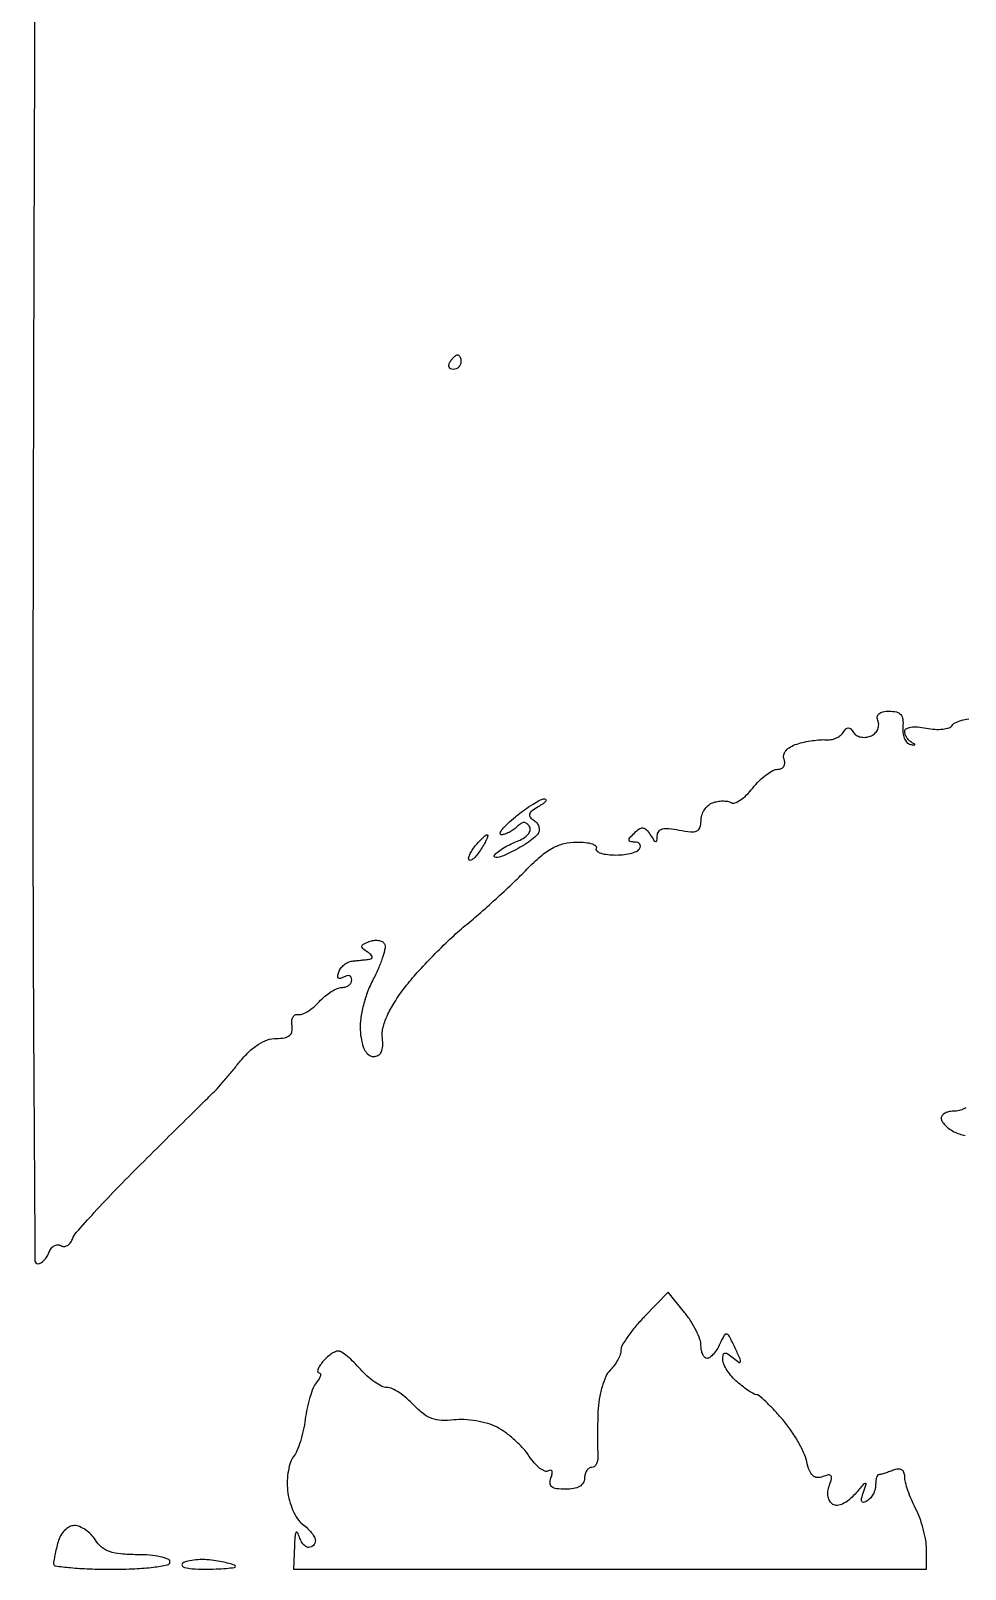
# Model space of a CAD drawing. Extents: x 0 to 102, y 0 to 135.
# Drawn here: x -0.01 to 10.86, y 0 to 17.9 of the extents above; entities that cross this region are included whole.
import ezdxf

# ---------------------------------------------------------------- set-up
doc = ezdxf.new("R2010")
doc.units = 0
doc.header["$MEASUREMENT"] = 0

msp = doc.modelspace()

# ---------------------------------------------------------------- linework, layer by layer
for points in [[(0.03735, 18.780894, 0.000253), (0.019103, 12.753473, 0.000674), (0.014681, 8.987554, 0.001435), (0.023541, 6.075708, 0.000096), (0.038732, 3.587752, 0.41237), (0.073502, 3.5532, 0.14027), (0.106911, 3.562761, 0.060816), (0.143213, 3.592052, 0.053469), (0.176685, 3.634866, 0.047612), (0.201851, 3.685462, -0.069916), (0.22767, 3.732055, -0.100178), (0.262898, 3.763296, -0.123689), (0.301742, 3.774452, -0.147843), (0.3384, 3.7647, 0.143255), (0.374939, 3.754627, 0.123997), (0.413467, 3.764971, 0.102085), (0.448205, 3.794982, 0.072229), (0.473469, 3.840083, -0.089452), (0.52155, 3.91942, -0.004351), (0.728136, 4.149351, -0.00696), (0.980903, 4.418193, -0.004955), (1.271224, 4.712595, -0.000251), (1.564453, 5.003817, -0.000354), (1.826024, 5.26297, -0.000202), (2.047102, 5.481519, -0.004992), (2.108845, 5.5413, 0.021062), (2.156675, 5.590685, 0.004352), (2.236374, 5.681815, 0.004568), (2.327114, 5.789382, 0.00429), (2.417813, 5.90085, -0.033191), (2.524693, 6.017714, -0.048062), (2.634482, 6.104264, -0.05619), (2.742795, 6.157829, -0.086971), (2.845329, 6.1758, 0.039995), (2.942031, 6.183548, 0.130935), (3.000091, 6.209495, 0.177684), (3.02746, 6.255317, 0.088502), (3.028159, 6.32385, -0.061002), (3.025694, 6.3792, -0.105545), (3.038707, 6.423184, -0.14744), (3.064661, 6.448861, -0.169378), (3.098977, 6.454108, 0.139575), (3.146008, 6.458518, 0.042861), (3.210636, 6.490258, 0.039147), (3.280248, 6.540002, 0.034146), (3.344739, 6.602158, -0.034078), (3.410568, 6.665621, -0.03448), (3.484162, 6.719284, -0.036644), (3.554536, 6.756627, -0.104022), (3.608612, 6.768, 0.077211), (3.652082, 6.774753, 0.089931), (3.688975, 6.794318, 0.100773), (3.713638, 6.823425, 0.126181), (3.7224, 6.857593, 0.128828), (3.714723, 6.886896, 0.189514), (3.694325, 6.903516, 0.146015), (3.663398, 6.904109, 0.070804), (3.626825, 6.888117, -0.0639), (3.590023, 6.871419, -0.283146), (3.567998, 6.877126, -0.229219), (3.560094, 6.901401, -0.046947), (3.570658, 6.946574, -0.079672), (3.594643, 6.992361, -0.062087), (3.633627, 7.032923, -0.062567), (3.681008, 7.062381, -0.08428), (3.729683, 7.075491, 0.002082), (3.781667, 7.080661, 0.001549), (3.839014, 7.086784, 0.001565), (3.893067, 7.092896, 0.003549), (3.9339, 7.097937, 0.157351), (3.955931, 7.108365, 0.294634), (3.960501, 7.126756, 0.130929), (3.943458, 7.152215, 0.038907), (3.905657, 7.180522, -0.032626), (3.851435, 7.220073, -0.262141), (3.840882, 7.247889, -0.239924), (3.858946, 7.273134, -0.028099), (3.924097, 7.302432, -0.058725), (3.977767, 7.316084, -0.067898), (4.030493, 7.315883, -0.078794), (4.0743, 7.302492, -0.141763), (4.101938, 7.27748, -0.192693), (4.11034, 7.22936, -0.024081), (4.082971, 7.124803, -0.02553), (4.036195, 6.998709, -0.018556), (3.971989, 6.863514, 0.03131), (3.902722, 6.707521, 0.029541), (3.85192, 6.541068, 0.031018), (3.823579, 6.380908, 0.052256), (3.822392, 6.24459, 0.032209), (3.84183, 6.124218, 0.069457), (3.87511, 6.03665, 0.102456), (3.920532, 5.983384, 0.166647), (3.9762, 5.9643, 0.130499), (4.03009, 5.978609, 0.15366), (4.065818, 6.017207, 0.101807), (4.081962, 6.083482, 0.03785), (4.078143, 6.179799, -0.088143), (4.08525, 6.297051, -0.046076), (4.132591, 6.435964, -0.037315), (4.218184, 6.594471, -0.021508), (4.342986, 6.771999, -0.019217), (4.483368, 6.94065, -0.010424), (4.667977, 7.137449, -0.010371), (4.864444, 7.330163, -0.016131), (5.042386, 7.4871, 0.00759), (5.221569, 7.639772, 0.005106), (5.421732, 7.819287, 0.005143), (5.611925, 7.997027, 0.010149), (5.758597, 8.14275, -0.023063), (5.91982, 8.294863, -0.052178), (6.057559, 8.390302, -0.065194), (6.191051, 8.442307, -0.060393), (6.336997, 8.46, -0.025108), (6.438188, 8.454915, -0.051408), (6.515911, 8.438906, -0.092738), (6.559696, 8.415506, -0.378864), (6.564406, 8.388192, 0.349297), (6.567722, 8.360345, 0.103577), (6.606329, 8.335394, 0.056892), (6.676859, 8.317108, 0.027905), (6.769443, 8.309292, 0.029791), (6.8685, 8.312377, 0.03642), (6.959918, 8.32746, 0.039506), (7.032433, 8.351113, 0.157011), (7.067623, 8.3811, 0.114135), (7.077785, 8.411131, 0.184772), (7.070773, 8.436823, 0.157096), (7.046943, 8.4541, 0.07908), (7.009873, 8.46, -0.045713), (6.959947, 8.464574, -0.357702), (6.945956, 8.48115, -0.185126), (6.956308, 8.509326, -0.016796), (7.008403, 8.565043, -0.044506), (7.0654, 8.612705, -0.182338), (7.108359, 8.623527, -0.181316), (7.147917, 8.6033, -0.043931), (7.193227, 8.543893, 0.012111), (7.236046, 8.479664, 0.21248), (7.257024, 8.467094, 0.415447), (7.270703, 8.477852, 0.026448), (7.274305, 8.534025, -0.158926), (7.291103, 8.583658, -0.171052), (7.333475, 8.612053, -0.088719), (7.40933, 8.617723, -0.02376), (7.5294, 8.59959, 0.021348), (7.664957, 8.57845, 0.128681), (7.734877, 8.588584, 0.219697), (7.771105, 8.62839, 0.076614), (7.7832, 8.706864, -0.077768), (7.793257, 8.771136, -0.065106), (7.82272, 8.83364, -0.066744), (7.8663, 8.884985, -0.092085), (7.917734, 8.916523, -0.046726), (7.975151, 8.932601, -0.042656), (8.036356, 8.938394, -0.045311), (8.092178, 8.933838, -0.095684), (8.132631, 8.918483, 0.232815), (8.175345, 8.914365, 0.057211), (8.239894, 8.947617, 0.046715), (8.313217, 9.007317, 0.031905), (8.384936, 9.087408, -0.030551), (8.459443, 9.171067, -0.034085), (8.541065, 9.241789, -0.036371), (8.617991, 9.291435, -0.125758), (8.674985, 9.306, 0.10638), (8.716657, 9.314968, 0.146068), (8.745462, 9.339928, 0.139931), (8.756621, 9.377507, 0.09453), (8.74866, 9.421782, -0.149018), (8.74503, 9.473144, -0.119812), (8.769919, 9.522903, -0.089488), (8.822862, 9.5666, -0.050644), (8.899365, 9.599879, -0.022908), (8.984372, 9.622793, -0.017868), (9.078467, 9.640086, -0.018201), (9.167431, 9.649878, -0.04129), (9.235055, 9.649249, 0.065916), (9.293299, 9.651568, 0.056974), (9.352056, 9.6688, 0.059667), (9.402496, 9.697565, 0.095222), (9.43598, 9.733984, -0.047243), (9.468122, 9.776441, -0.207539), (9.496189, 9.788946, -0.211013), (9.524175, 9.776913, -0.048846), (9.555989, 9.735167, 0.117538), (9.589045, 9.702255, 0.081763), (9.638042, 9.682339, 0.074898), (9.695143, 9.678142, 0.072694), (9.751572, 9.690836, 0.086935), (9.799991, 9.719849, 0.094252), (9.834067, 9.762899, 0.100193), (9.848624, 9.813159, 0.112621), (9.841507, 9.862901, -0.105562), (9.833326, 9.914896, -0.196539), (9.851298, 9.952834, -0.139492), (9.89722, 9.975761, -0.046499), (9.972751, 9.9828, -0.058813), (10.055659, 9.973014, -0.156523), (10.106009, 9.942455, -0.152595), (10.12993, 9.887702, -0.055037), (10.129853, 9.801776, 0.057739), (10.130171, 9.730752, 0.071167), (10.147305, 9.666839, 0.085134), (10.177892, 9.619525, 0.152918), (10.217565, 9.596621, 0.012115), (10.256605, 9.588875, 0.228936), (10.268272, 9.592211, 0.506348), (10.26755, 9.59977, 0.019439), (10.238715, 9.615495, -0.073177), (10.205554, 9.638499, -0.058554), (10.177473, 9.671754, -0.059827), (10.158434, 9.709726, -0.086527), (10.152, 9.746625, -0.265933), (10.170206, 9.778434, -0.095415), (10.22125, 9.79654, -0.059094), (10.300789, 9.799131, -0.027985), (10.40252, 9.784646, 0.032991), (10.502135, 9.771477, 0.042641), (10.594305, 9.773297, 0.048568), (10.667218, 9.788232, 0.181485), (10.703613, 9.816371, -0.145773), (10.739026, 9.847918, -0.040605), (10.809382, 9.874163, -0.03732), (10.897664, 9.892175, -0.031677)], [(10.862558, 5.367077, -0.064008), (10.800011, 5.339282, -0.07271), (10.735149, 5.3298, 0.048994), (10.673862, 5.32378, 0.068993), (10.622044, 5.305823, 0.089174), (10.587154, 5.279342, 0.188094), (10.575, 5.248177, 0.138755), (10.585383, 5.211481, 0.050577), (10.61849, 5.168162, 0.045298), (10.666402, 5.125575, 0.040287), (10.72305, 5.090408, 0.04075), (10.786937, 5.06388, 0.036956), (10.856397, 5.04701, 0.038959)]]:
    msp.add_lwpolyline(points, format="xyb")
for points in [[(4.954093, 14.1282, -0.210953), (4.968359, 14.121901, -0.081139), (4.980441, 14.103349, -0.061769), (4.988664, 14.075989, -0.042167), (4.9914, 14.0436, -0.105053), (4.984542, 14.01132, -0.099167), (4.965082, 13.983851, -0.09642), (4.936007, 13.96544, -0.093332), (4.901807, 13.959, -0.108972), (4.871779, 13.965623, -0.182303), (4.853891, 13.983851, -0.161196), (4.851259, 14.011274, -0.082592), (4.8645, 14.0436, -0.029505), (4.887257, 14.075983, -0.035638), (4.912386, 14.103349, -0.038439), (4.936265, 14.122655, -0.151918)], [(5.9643, 8.961985, -0.285009), (5.979428, 8.952715, -0.293919), (5.977577, 8.935318, -0.070806), (5.946198, 8.905985, -0.021006), (5.8907, 8.870543, 0.029244), (5.818536, 8.822768, 0.15229), (5.790936, 8.784536, 0.256088), (5.797284, 8.749329, 0.084561), (5.838088, 8.713375, -0.082627), (5.874268, 8.681742, -0.092497), (5.896557, 8.64123, -0.10062), (5.901649, 8.598265, -0.118289), (5.888857, 8.559416, -0.083243), (5.851842, 8.517186, -0.018939), (5.775662, 8.459616, -0.019095), (5.681576, 8.399166, -0.017541), (5.580493, 8.344231, -0.017056), (5.486383, 8.301226, -0.046794), (5.416687, 8.27959, -0.158381), (5.384664, 8.283019, -0.453652), (5.378893, 8.301792, -0.088817), (5.412629, 8.339433, -0.025683), (5.476787, 8.38442, -0.024956), (5.555632, 8.428551, -0.024268), (5.639209, 8.46506, 0.044174), (5.716505, 8.502552, 0.076934), (5.771183, 8.548, 0.113072), (5.796542, 8.594576, 0.209738), (5.790642, 8.636413, 0.075198), (5.759014, 8.673684, 0.180919), (5.725647, 8.686206, 0.150209), (5.687794, 8.674616, 0.047557), (5.641731, 8.636571, -0.042711), (5.599984, 8.601406, -0.036499), (5.550683, 8.57174, -0.038113), (5.501561, 8.551403, -0.080442), (5.46093, 8.54502, -0.516007), (5.448553, 8.562604, -0.0827), (5.472748, 8.606428, -0.037482), (5.534514, 8.673479, -0.016211), (5.6259, 8.753478, -0.014944), (5.729275, 8.83317, -0.018664), (5.829998, 8.900542, -0.017133), (5.91718, 8.950223, -0.120107)], [(5.298576, 8.5446, -0.501937), (5.305501, 8.535306, -0.028402), (5.291307, 8.496028, -0.025291), (5.265274, 8.442701, -0.013385), (5.227969, 8.379247, -0.024393), (5.185757, 8.318466, -0.042404), (5.144344, 8.273162, -0.056568), (5.109318, 8.247491, -0.338299), (5.088297, 8.250303, -0.249914), (5.081402, 8.272944, -0.052391), (5.094019, 8.313894, -0.043426), (5.120561, 8.363611, -0.028898), (5.158903, 8.415656, -0.013937), (5.202274, 8.465046, -0.019214), (5.244075, 8.506723, -0.01614), (5.280427, 8.53817, -0.171896)], [(7.592423, 2.986841), (7.402486, 3.224183), (7.127543, 2.940514, 0.017499), (7.02227, 2.824007, 0.021868), (6.933364, 2.708517, 0.020765), (6.868382, 2.607315, 0.133099), (6.8526, 2.54908, -0.087689), (6.843712, 2.49879, -0.036483), (6.815323, 2.435693, -0.034669), (6.774261, 2.370926, -0.03778), (6.7257, 2.314414, 0.093458), (6.675931, 2.241515, 0.032136), (6.632139, 2.120948, 0.030619), (6.59988, 1.978649, 0.030963), (6.585396, 1.834007, 0.004521), (6.581176, 1.687808, 0.004457), (6.579573, 1.540853, 0.004383), (6.580446, 1.412104, 0.017017), (6.584398, 1.33245, -0.054508), (6.582965, 1.275804, -0.078669), (6.568602, 1.22789, -0.102971), (6.544102, 1.195892, -0.179934), (6.513203, 1.1844, 0.149854), (6.48132, 1.174625, 0.098634), (6.454158, 1.147123, 0.081853), (6.435841, 1.106017, 0.064052), (6.4296, 1.0575, -0.142943), (6.414115, 1.004443, -0.12077), (6.371691, 0.963919, -0.087197), (6.302335, 0.938746, -0.04358), (6.209049, 0.9306, -0.02929), (6.103945, 0.936762, -0.135833), (6.048153, 0.959509, -0.228847), (6.027866, 1.000079, -0.095327), (6.03888, 1.061894, 0.038134), (6.053027, 1.109273, 0.140923), (6.050987, 1.140112, 0.316693), (6.035207, 1.151173, 0.138758), (6.009348, 1.143798, -0.238962), (5.968518, 1.140342, -0.066095), (5.910849, 1.173107, -0.051446), (5.846923, 1.232837, -0.034134), (5.786254, 1.312928, 0.039681), (5.714626, 1.405341, 0.024471), (5.617095, 1.502442, 0.024475), (5.510581, 1.589515, 0.039802), (5.411456, 1.651222, 0.048285), (5.303002, 1.694635, 0.029124), (5.167934, 1.725695, 0.028991), (5.028797, 1.741039, 0.044468), (4.907694, 1.736554, -0.042593), (4.765965, 1.730775, -0.077903), (4.652853, 1.753689, -0.076809), (4.55113, 1.810412, -0.04037), (4.444223, 1.908556, 0.029177), (4.361931, 1.987566, 0.03144), (4.272941, 2.054357, 0.033138), (4.189995, 2.101272, 0.112595), (4.129805, 2.115, -0.11661), (4.070073, 2.129123, -0.034746), (3.988851, 2.177128, -0.032775), (3.902266, 2.245557, -0.030203), (3.822816, 2.3265, 0.018621), (3.746925, 2.407485, 0.023821), (3.670966, 2.475872, 0.022815), (3.603798, 2.525853, 0.14963), (3.564118, 2.538, 0.117418), (3.528203, 2.529448, 0.036575), (3.480353, 2.500723, 0.03429), (3.429819, 2.459664, 0.031811), (3.384, 2.4111, 0.027963), (3.347936, 2.362339, 0.064878), (3.328131, 2.321477, 0.144806), (3.32724, 2.295391, 0.341777), (3.3417, 2.2842, -0.293524), (3.357169, 2.274263, -0.173101), (3.359125, 2.251569, -0.077033), (3.343554, 2.215803, -0.032103), (3.312525, 2.173115, 0.07658), (3.274357, 2.109421, 0.022294), (3.235845, 2.00138, 0.021843), (3.202805, 1.874196, 0.021773), (3.180946, 1.744477, -0.022693), (3.158779, 1.614388, -0.022312), (3.124818, 1.486093, -0.022853), (3.084965, 1.376604, -0.074623), (3.045181, 1.310795, 0.095155), (3.009987, 1.246827, 0.035142), (2.985117, 1.146504, 0.03328), (2.972733, 1.030331, 0.034177), (2.976051, 0.914583, 0.043088), (2.997409, 0.799246, 0.038167), (3.038785, 0.684301, 0.040145), (3.092596, 0.586283, 0.086994), (3.15135, 0.523953, -0.031709), (3.20801, 0.475764, -0.03541), (3.25591, 0.422437, -0.038022), (3.28947, 0.371772, -0.127949), (3.2994, 0.333603, -0.097237), (3.29342, 0.303145, -0.097503), (3.276371, 0.277242, -0.098357), (3.25092, 0.259898, -0.10087), (3.221003, 0.2538, -0.159836), (3.188155, 0.264576, -0.067019), (3.15427, 0.29729, -0.05682), (3.12452, 0.345208, -0.046657), (3.103917, 0.40185, 0.132213), (3.088552, 0.428779, 0.544712), (3.07371, 0.425644, 0.069126), (3.06153, 0.372927, 0.013336), (3.055414, 0.27495), (3.0456, 0), (6.7257, 0), (10.4058, 0), (10.405279, 0.23265, 0.042097), (10.396051, 0.33921, 0.022641), (10.367787, 0.468141, 0.022391), (10.326828, 0.597856, 0.032537), (10.278379, 0.70762, -0.019021), (10.230005, 0.80966, -0.018591), (10.189124, 0.915854, -0.018852), (10.160281, 1.011597, -0.063812), (10.152, 1.076222, 0.09028), (10.142944, 1.12597, 0.176864), (10.117038, 1.156094, 0.154952), (10.074919, 1.164762, 0.065575), (10.018181, 1.151151, -0.008099), (9.964351, 1.131489, -0.009838), (9.913278, 1.114884, -0.008575), (9.869971, 1.102548, -0.065182), (9.848981, 1.0998, 0.27545), (9.83534, 1.091668, 0.053348), (9.823993, 1.06399, 0.04319), (9.816167, 1.024604, 0.02746), (9.8136, 0.977893, -0.071238), (9.806273, 0.926726, -0.052836), (9.784526, 0.873827, -0.05332), (9.752496, 0.827225, -0.077285), (9.714623, 0.794815, -0.074021), (9.673706, 0.777235, -0.374336), (9.653169, 0.787368, -0.16276), (9.650552, 0.822973, -0.022076), (9.67249, 0.895572, 0.009829), (9.702882, 0.987919, 0.571397), (9.693068, 0.998667, 0.162445), (9.6681, 0.984055, 0.003457), (9.573744, 0.874792, -0.04284), (9.504829, 0.806649, -0.064241), (9.433502, 0.761349, -0.082281), (9.36825, 0.743056, -0.167211), (9.316912, 0.754656, -0.119271), (9.281107, 0.790865, -0.089036), (9.261003, 0.843511, -0.077489), (9.258948, 0.906708, -0.061137), (9.275522, 0.973201, 0.026228), (9.300681, 1.050686, 0.227273), (9.294174, 1.085374, 0.294843), (9.265188, 1.096449, 0.039505), (9.199449, 1.077015, -0.106331), (9.133832, 1.066793, -0.176277), (9.082961, 1.08868, -0.115665), (9.043822, 1.147743, -0.034046), (9.012867, 1.252678, 0.054242), (8.976672, 1.359335, 0.022567), (8.906269, 1.494344, 0.022009), (8.817132, 1.63347, 0.026524), (8.721115, 1.75545, 0.009834), (8.625013, 1.860792, 0.014247), (8.535759, 1.949633, 0.009799), (8.458912, 2.019099, 0.18078), (8.428676, 2.0304, -0.130512), (8.399572, 2.038128, -0.015676), (8.342429, 2.0732, -0.017805), (8.276085, 2.120306, -0.013768), (8.207167, 2.176102, -0.036287), (8.142052, 2.2406, -0.03635), (8.086987, 2.3138, -0.03879), (8.048776, 2.384628, -0.104678), (8.037, 2.44026, -0.049538), (8.042502, 2.495655, -0.317997), (8.06185, 2.513936, -0.189651), (8.095267, 2.505985, -0.021076), (8.158852, 2.45759, 0.017919), (8.224997, 2.406583, 0.549664), (8.241028, 2.413063, 0.150439), (8.237028, 2.447056, 0.004959), (8.180002, 2.572829, 0.008263), (8.11388, 2.708971, 0.211829), (8.082771, 2.734369, 0.348056), (8.052974, 2.721676, 0.01782), (8.002922, 2.621298, -0.032923), (7.968416, 2.557032, -0.041045), (7.927926, 2.50272, -0.045953), (7.887627, 2.464701, -0.167658), (7.854872, 2.4534, -0.195846), (7.827461, 2.464565, -0.086227), (7.80413, 2.49689, -0.066273), (7.788216, 2.544785, -0.046435), (7.78278, 2.60145, 0.086301), (7.769876, 2.674428, 0.027905), (7.726689, 2.775729, 0.026881), (7.665147, 2.885101, 0.027163)], [(0.497117, 0.5076, 0.123104), (0.440173, 0.493364, 0.074231), (0.383975, 0.451685, 0.066851), (0.337005, 0.390022, 0.063993), (0.307122, 0.31725, 0.007025), (0.287509, 0.239721, 0.007754), (0.270756, 0.164177, 0.007282), (0.258405, 0.099311, 0.038866), (0.254955, 0.06345, 0.38276), (0.276852, 0.038124, 0.008285), (0.452949, 0.018638, 0.014615), (0.671181, 0.004563, 0.008795), (0.9306, 0, 0.010616), (1.201166, 0.005745, 0.020476), (1.41705, 0.023794, 0.01702), (1.578554, 0.049591, 0.358912), (1.6074, 0.0846, 0.310296), (1.58483, 0.117466, 0.037073), (1.49578, 0.144349, 0.033798), (1.373056, 0.163085, 0.020985), (1.227417, 0.1692, -0.022076), (1.036923, 0.177615, -0.061818), (0.906527, 0.205649, -0.086482), (0.813351, 0.257497, -0.08325), (0.741767, 0.3384, 0.053302), (0.69104, 0.403123, 0.048657), (0.626313, 0.457897, 0.051873), (0.558038, 0.495322, 0.099769)], [(2.116968, 0.102357, 0.029327), (2.012651, 0.111465, 0.028901), (1.907469, 0.108379, 0.030182), (1.815944, 0.094784, 0.089665), (1.757418, 0.070955, 0.38487), (1.750011, 0.044243, 0.212264), (1.778229, 0.021039, 0.051833), (1.867934, 0.005983, 0.014779), (2.00925, 0.001295, 0.00853), (2.14711, 0.003151, 0.014151), (2.263182, 0.009986, 0.007782), (2.357234, 0.019677, 0.37999), (2.3688, 0.032698, 0.32198), (2.358406, 0.047166, 0.013737), (2.294824, 0.066648, 0.019117), (2.213503, 0.085829, 0.011919)]]:
    msp.add_lwpolyline(points, format="xyb", close=True)

doc.saveas('drawing.dxf')
